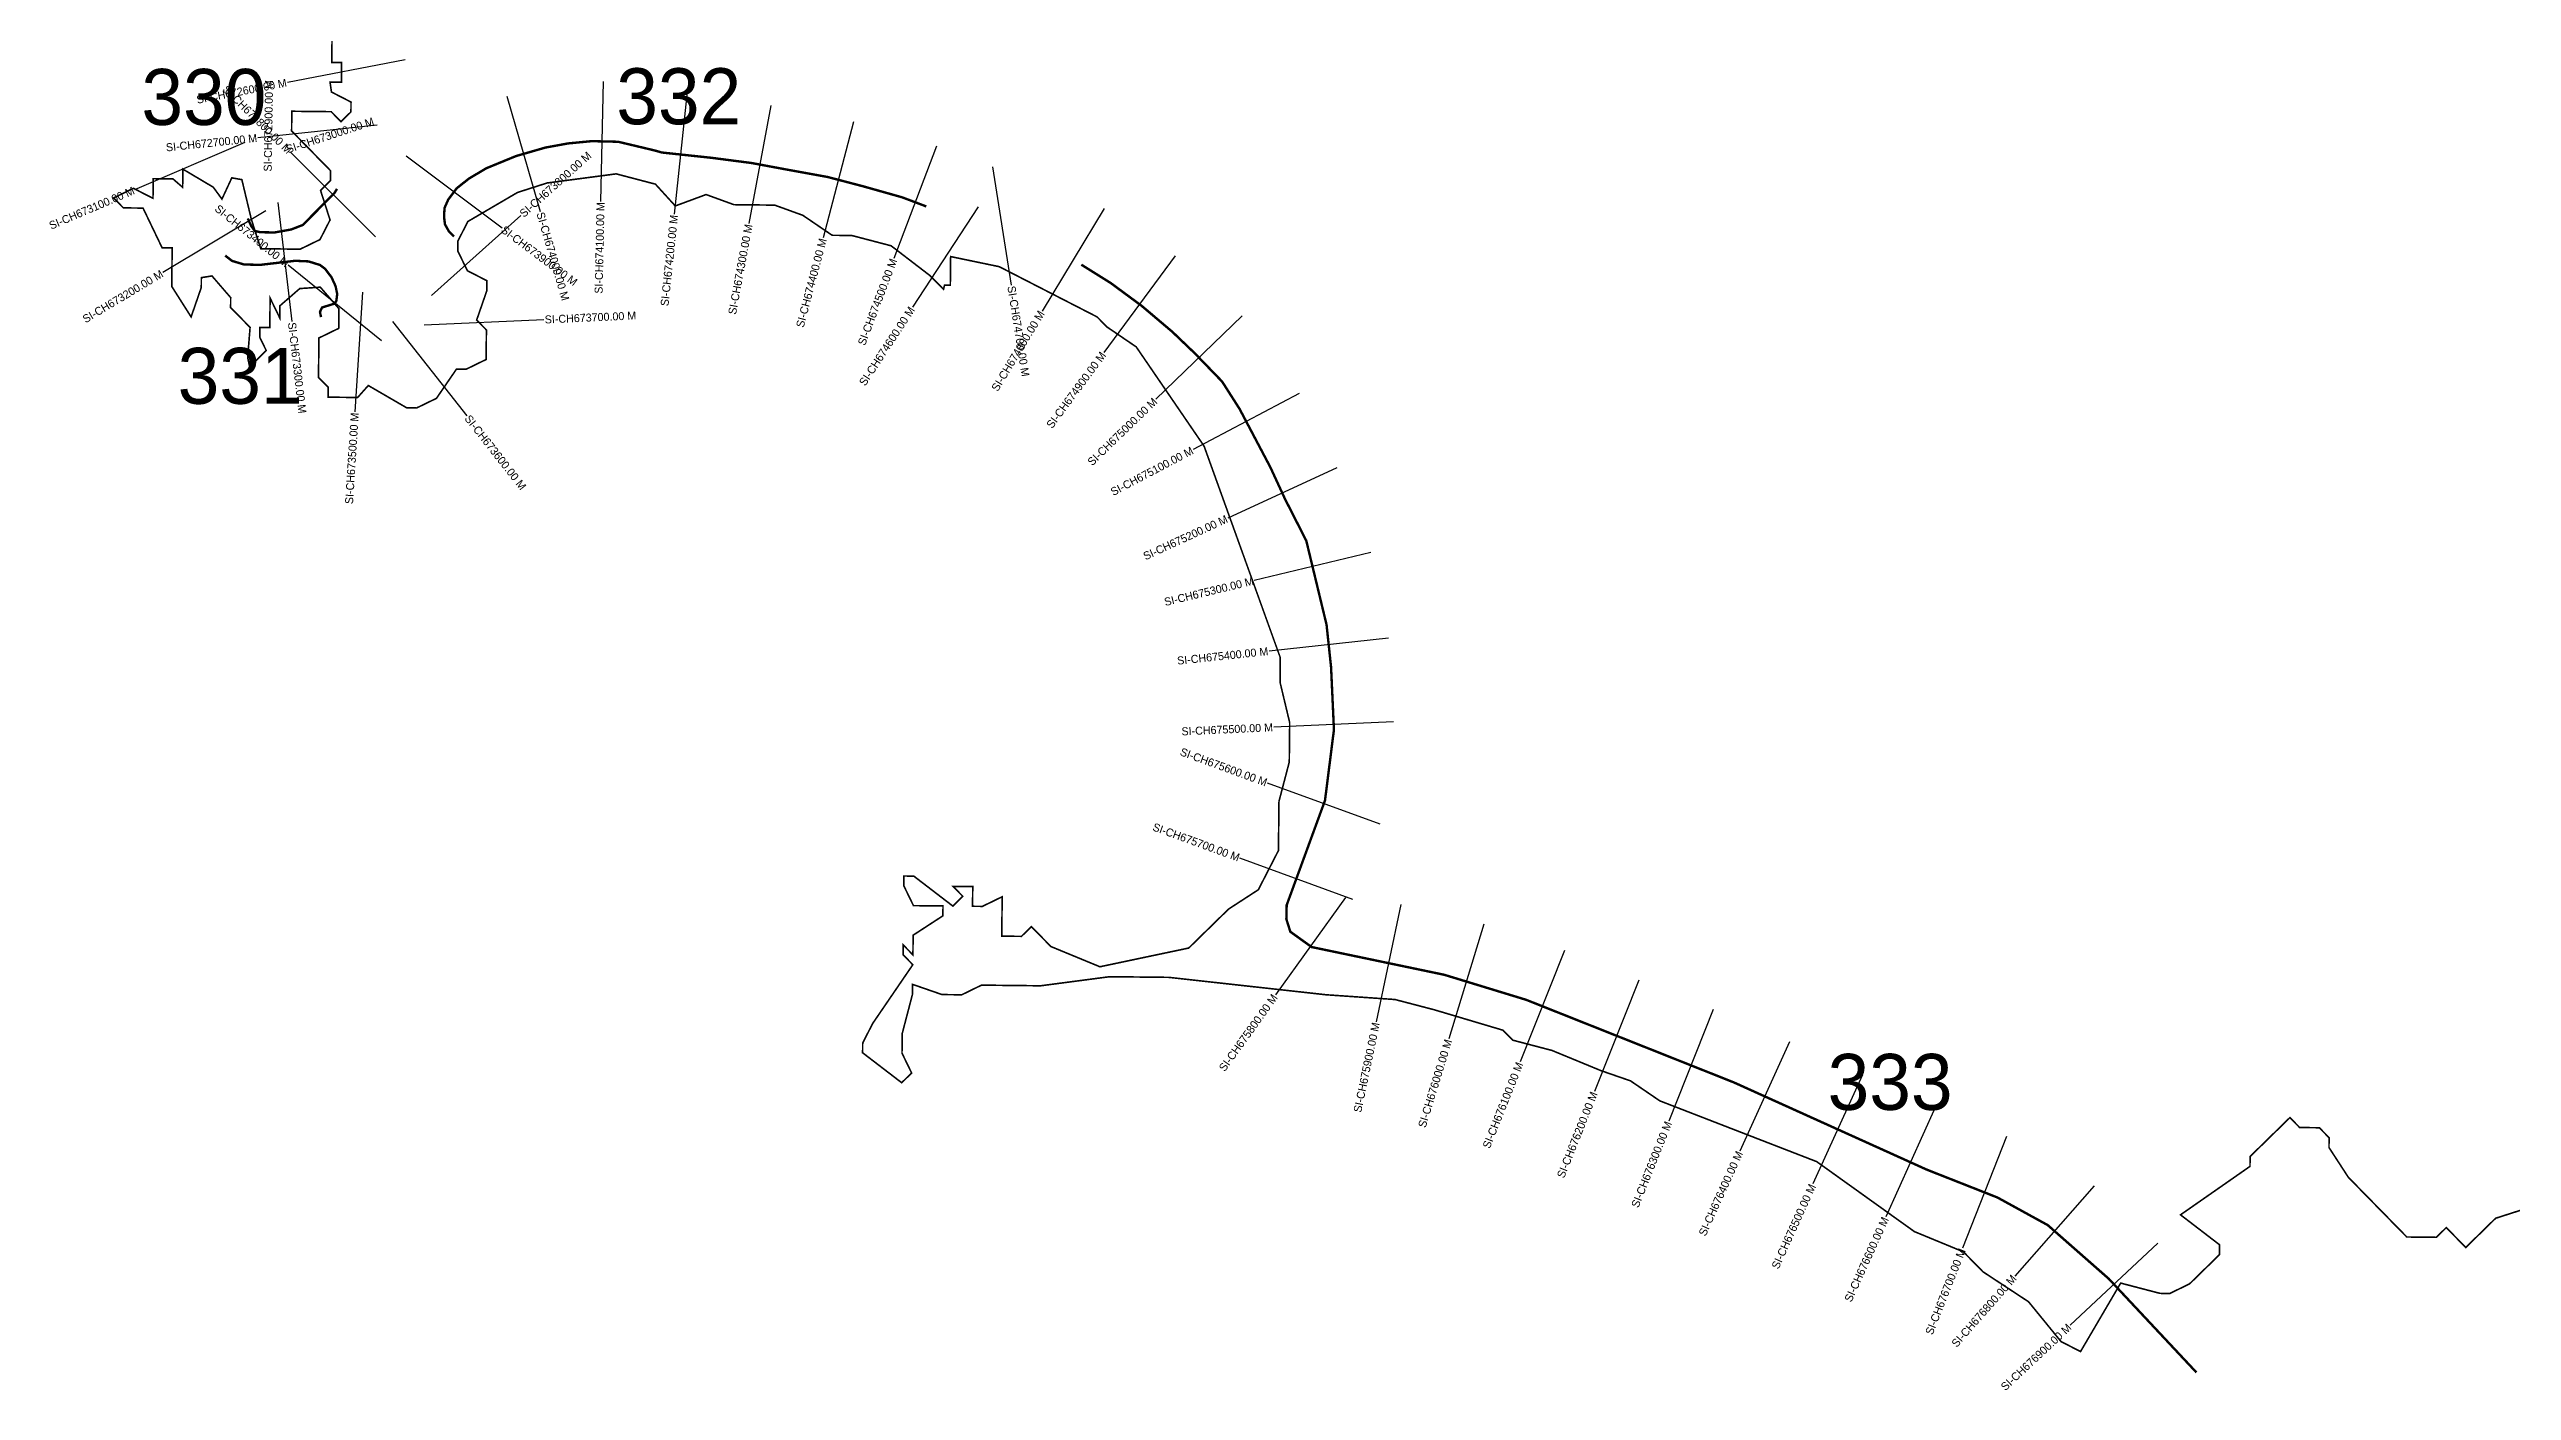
# Model space of a CAD drawing. Header units: metres. Extents: x 334602 to 340122, y 1774171 to 1777653.
# Drawn here: x 334602 to 337680, y 1774171 to 1775849 of the extents above; entities that cross this region are included whole.
import ezdxf
from ezdxf.enums import TextEntityAlignment as Align

# ---------------------------------------------------------------- set-up
doc = ezdxf.new("R2010")
doc.units = ezdxf.units.M
for name, color, linetype in [('CS', 134, 'Continuous'), ('CSMark', 6, 'Continuous'), ('NATURALLY PROTECTED', 3, 'Continuous')]:
    doc.layers.add(name, color=color, linetype=linetype)

msp = doc.modelspace()

# ---------------------------------------------------------------- linework, layer by layer
at = {"color": 6, "const_width": 2}
msp.add_lwpolyline([(337696.4864089489, 1774398.869373322), (337659.4339683056, 1774386.978905678), (337622.0938813686, 1774350.445775032), (337597.7567181587, 1774375.320505142), (337585.3286833763, 1774363.16105175), (337548.3736155033, 1774363.564731598), (337475.343868494, 1774438.207584381), (337451.1596570015, 1774475.39431572), (337451.2939479351, 1774487.688059807), (337439.0979802608, 1774500.15341568), (337414.4735746384, 1774500.422400475), (337402.3141217295, 1774512.850435497), (337352.5646605492, 1774464.176109314), (337352.4299664497, 1774451.845448494), (337265.5911464691, 1774391.281056404), (337314.43627882, 1774353.788018227), (337314.3019878864, 1774341.494274139), (337276.9436438084, 1774304.979804039), (337252.2218649387, 1774292.95464325), (337239.8912029266, 1774293.089337349), (337190.8136005402, 1774305.920647621), (337140.6235415936, 1774220.291656494), (337116.1707482338, 1774232.890901566), (337075.705902338, 1774282.550684929), (337018.6508862972, 1774320.096482277), (336994.2954657078, 1774344.989872932), (336933.0218954086, 1774370.286540031), (336810.9145457745, 1774457.760704041), (336614.8000907898, 1774533.784996986), (336578.1505229473, 1774558.775760651), (336541.3301491737, 1774571.510102272), (336480.0930936337, 1774596.76944828), (336430.9789762497, 1774609.638081551), (336418.8195230961, 1774622.066116333), (336332.9215471745, 1774647.63176918), (336283.843944788, 1774660.463079453), (336197.7315928936, 1774666.403614998), (336001.0245573521, 1774688.179808617), (335927.1882579327, 1774688.986361504), (335840.9239237309, 1774677.633460045), (335767.0507056713, 1774678.440416336), (335742.3285241127, 1774666.378335953), (335717.7041180134, 1774666.647320747), (335680.9206626415, 1774679.381259918), (335680.7859683037, 1774667.050597191), (335667.9546570778, 1774617.972994804), (335667.6856718063, 1774593.348588943), (335679.7104303837, 1774568.589892387), (335667.2823956013, 1774556.430438995), (335618.4368600845, 1774593.886559486), (335618.5711510181, 1774606.18030262), (335631.1338799, 1774630.670418739), (335681.1892445087, 1774703.968747139), (335669.0301949978, 1774716.433700562), (335669.1644859314, 1774728.727443695), (335681.3239388466, 1774716.299409866), (335681.5925207138, 1774740.886897087), (335718.779655695, 1774765.108026505), (335718.9143500328, 1774777.438689232), (335681.9962003231, 1774777.841965675), (335669.9710385799, 1774802.563743591), (335670.1057325585, 1774814.89440632), (335682.3994765282, 1774814.760115623), (335731.20809412, 1774777.304398537), (335743.6730470657, 1774789.463447571), (335731.4766762257, 1774801.891885757), (335756.1010818521, 1774801.622900373), (335755.8325004629, 1774777.03541278), (335768.1262435913, 1774776.901122093), (335792.8849406242, 1774788.925879478), (335792.3469710297, 1774739.677067746), (335816.9713757038, 1774739.408082962), (335829.3998141289, 1774751.604454994), (335853.7552347183, 1774726.711062431), (335915.0288050175, 1774701.414395332), (336026.0522396564, 1774724.828971863), (336075.8390219212, 1774773.539813995), (336113.0257537365, 1774797.724025726), (336138.151211977, 1774846.704255104), (336138.8234734535, 1774908.246810913), (336151.6917028427, 1774957.324009895), (336152.2296733856, 1775006.572821617), (336140.4365785122, 1775055.919409752), (336140.4365785121, 1775080.449313114), (336045.202486515, 1775352.377063751), (335960.4169661999, 1775476.403017998), (335923.7673983574, 1775501.393782616), (335911.5714306831, 1775513.859138489), (335789.1950957775, 1775576.708895683), (335728.4677479267, 1775589.333312035), (335728.0776010436, 1775553.616992939), (335720.7990332377, 1775553.616992939), (335719.5605535507, 1775548.372562408), (335702.8938434124, 1775565.356399536), (335654.0852258205, 1775602.812116623), (335604.971108675, 1775615.68074894), (335580.383620739, 1775615.94933033), (335543.6971347332, 1775640.940497398), (335508.5702712536, 1775653.656340599), (335457.7017855644, 1775654.212003708), (335422.8234529495, 1775666.888209343), (335384.3225648403, 1775652.63539505), (335359.5096621513, 1775679.87502861), (335310.4324629307, 1775692.743258476), (335224.1308069229, 1775681.353842735), (335187.0783662796, 1775669.463376045), (335125.1325345039, 1775633.217487335), (335112.5698053837, 1775608.727373123), (335112.4355144501, 1775596.433629036), (335124.4602730274, 1775571.674931526), (335148.9503877163, 1775559.112202644), (335148.8156936169, 1775546.781540871), (335136.0817551613, 1775509.998085022), (335148.2781262398, 1775497.569646835), (335147.8748500347, 1775460.651496887), (335123.115749836, 1775448.589820862), (335110.8220059872, 1775448.589820862), (335085.7943239212, 1775412.074947357), (335061.0356271267, 1775400.050189018), (335048.7418830395, 1775400.18447876), (335000.631000042, 1775428.132407188), (334987.3336184025, 1775413.150485039), (334950.4154686934, 1775413.553761538), (334950.5501630306, 1775425.884422302), (334938.3907101154, 1775438.312458038), (334938.9286806583, 1775487.561268806), (334963.6504590511, 1775499.586431503), (334963.9194443226, 1775524.210837364), (334940.6832668781, 1775551.092636108), (334914.9761328697, 1775549.335892677), (334890.1128685474, 1775527.738427162), (334889.9484508038, 1775512.686727524), (334877.923691988, 1775537.445425034), (334877.5204157829, 1775500.527275085), (334865.189753772, 1775500.661969293), (334865.0554628372, 1775488.368225098), (334873.0762457848, 1775471.878799438), (334852.3580393791, 1775451.547448158), (334849.8745245934, 1775463.167549133), (334852.896009922, 1775500.79625988), (334828.540589571, 1775525.689651489), (334828.6748805046, 1775537.983395576), (334805.2459061146, 1775565.129136086), (334792.0257158279, 1775563.011076927), (334791.8910217285, 1775550.680415154), (334779.1940014362, 1775513.896557808), (334754.9832193851, 1775552.030948639), (334755.5108450922, 1775600.332503291), (334742.9412270674, 1775600.332503291), (334719.1302599907, 1775649.947672844), (334694.5058541298, 1775650.216658592), (334682.3468043804, 1775662.681612015), (334707.1055014133, 1775674.706370354), (334731.5586979389, 1775662.144044876), (334731.8272798061, 1775686.731532097), (334756.4516859055, 1775686.462546349), (334768.6320543289, 1775675.949231148), (334768.8801240921, 1775698.658918381), (334806.9247419834, 1775676.05255127), (334817.7256596088, 1775661.20279789), (334830.0613331795, 1775687.764450073), (334842.6186475754, 1775685.521299362), (334854.4936591563, 1775635.804807961), (334866.2652916908, 1775599.122674942), (334915.5141034126, 1775598.584704399), (334940.2728004456, 1775610.609462738), (334952.8355295658, 1775635.099577904), (334940.9450619221, 1775672.152018547), (334953.3730967045, 1775684.311470985), (334953.5077910423, 1775696.642133713), (334904.7965464592, 1775746.391997337), (334905.0655317294, 1775771.016403198), (334954.3143436909, 1775770.478432655), (334966.4551348278, 1775758.032195497), (334978.9387495518, 1775770.209446907), (334979.0730404854, 1775782.503190994), (334954.5833289623, 1775795.10283947), (334952.8014719486, 1775807.417513847), (334967.0113635047, 1775807.262291766), (334967.2803487778, 1775831.886697769), (334954.9866051674, 1775832.020988464), (334955.389880539, 1775868.939138422)], dxfattribs=at)
at = {"layer": 'CS'}
for p, q in [((335046.8299316515, 1775835.24659823), (334899.5092150535, 1775807.022380596)), ((335294.3553479887, 1775808.321406286), (335291.0208383099, 1775658.358474049)), ((335173.5999993298, 1775789.705170684), (335215.2506244087, 1775645.603729225)), ((335398.8519066812, 1775791.521125364), (335382.9656803409, 1775642.364738264)), ((335503.8229701748, 1775778.106162245), (335476.3570013643, 1775630.642198656)), ((335011.7760509372, 1775753.476440971), (334862.6005345741, 1775737.770858594)), ((335607.2584567208, 1775757.841285423), (335569.179088269, 1775612.755236134)), ((334846.4669107011, 1775731.925374871), (334708.5660277925, 1775672.905492687)), ((335009.7425936639, 1775614.085825891), (334903.2233402376, 1775719.696661743)), ((335047.8095533658, 1775715.282857148), (335167.7972962342, 1775625.266516624)), ((335710.6806524149, 1775727.422423886), (335657.6052575756, 1775587.126299696)), ((335780.6392328151, 1775701.721970791), (335804.1395520761, 1775553.574291111)), ((334872.4899469876, 1775646.59622085), (334743.8459556126, 1775569.455288246)), ((334887.6913407304, 1775657.060550365), (334905.0404099664, 1775508.067229049)), ((335763.0206565667, 1775651.517368839), (335680.7942667763, 1775526.062911676)), ((335920.3295770139, 1775649.649131252), (335842.7578166063, 1775521.264467109)), ((335079.4950234751, 1775540.589705678), (335191.2030481054, 1775640.696235101)), ((336009.0262677329, 1775590.075127324), (335919.9405039608, 1775469.394860946)), ((335017.1953822406, 1775484.182402822), (334900.6364531612, 1775578.596469845)), ((334993.4416920542, 1775544.884235498), (334983.8713834382, 1775395.189849521)), ((335030.9972044153, 1775508.271685879), (335123.6414478919, 1775390.301163499)), ((335070.2699011004, 1775503.809868214), (335220.1181824966, 1775510.554685677)), ((336092.7645982262, 1775515.114405479), (335984.9207282946, 1775410.856553409)), ((336164.2426413193, 1775418.094340647), (336031.5635486706, 1775348.121071652)), ((336210.965426915, 1775325.263454865), (336074.7797425282, 1775262.386914183)), ((336253.6322224437, 1775219.488849854), (336107.815120082, 1775184.31254165)), ((336275.5230186512, 1775112.067254561), (336126.3653362016, 1775096.193195022)), ((336282.1440003315, 1775007.806000064), (336132.3020309341, 1775000.922381313)), ((336265.3043851017, 1774879.555655446), (336124.4440235461, 1774931.114927575)), ((336230.9315370216, 1774785.64874774), (336090.071175466, 1774837.208019869)), ((336221.8698762195, 1774788.105352104), (336134.3508457534, 1774666.284092439)), ((336291.0238347936, 1774779.387660152), (336260.307243538, 1774632.56637075)), ((336394.8288388006, 1774754.712811857), (336350.9745293271, 1774611.266656312)), ((336495.6689974937, 1774721.760595583), (336440.2162992853, 1774582.387003172)), ((336588.5847258578, 1774684.792130337), (336533.1320276494, 1774545.418537927)), ((336681.5004534679, 1774647.823665392), (336626.0477567671, 1774508.450072381)), ((336776.8363913064, 1774607.710981411), (336715.0202464132, 1774471.040705819)), ((336867.9499081007, 1774566.500217558), (336806.1337632075, 1774429.829941965)), ((336959.0634256198, 1774525.289453377), (336897.247279277, 1774388.619178439)), ((337048.2662606777, 1774489.030185463), (336993.2446821598, 1774349.485834458)), ((337157.469342304, 1774427.428171381), (337058.4141357723, 1774314.786855431)), ((337237.1566245704, 1774355.645942358), (337127.6239938561, 1774253.163735079))]:
    msp.add_line(p, q, dxfattribs=at)
at = {"layer": 'NATURALLY PROTECTED', "const_width": 3, "flags": 128}
for points in [[(335107.6958605794, 1775614.458441774), (335101.2177445868, 1775621.140237039), (335096.4916892431, 1775629.556320343), (335095.3091389915, 1775639.00530794), (335095.9009323251, 1775650.078772287), (335100.6269876689, 1775660.708818124), (335111.097894936, 1775674.666067787), (335126.3114401973, 1775686.772958095), (335148.1725554092, 1775699.765120414), (335185.3062915742, 1775715.018717131), (335222.0855735884, 1775725.649284637), (335250.4771437832, 1775730.823196136), (335279.7237568854, 1775733.628209458), (335312.8507101647, 1775732.891613065), (335346.3308058092, 1775724.936033131), (335359.826562413, 1775721.673017002), (335367.410221462, 1775719.445698296), (335400.6340789286, 1775715.907119156), (335429.2721833921, 1775712.856955604), (335479.7975787683, 1775706.291197532), (335525.0448948146, 1775697.863637513), (335574.6710693594, 1775688.853998773), (335619.1084241828, 1775677.190944946), (335667.9505478958, 1775663.400107641), (335698.0264990167, 1775652.022081408)], [(334961.5291256694, 1775673.996505838), (334958.3934501338, 1775668.818160154), (334926.3785708423, 1775636.527902646), (334918.7403466759, 1775628.823977761), (334904.3464470488, 1775623.217522337), (334883.6212433844, 1775619.492285191), (334865.8943901826, 1775619.765117991), (334858.7141025902, 1775621.400549787), (334854.4160869079, 1775627.339749466), (334850.0349578679, 1775636.9213431)], [(334821.7812985203, 1775590.577402205), (334830.3111318234, 1775583.945770819), (334845.3173939555, 1775579.431770395), (334865.7130174447, 1775578.994611912), (334896.6479516335, 1775582.596735213), (334909.0932370047, 1775584.045888204), (334925.785741093, 1775583.324984906), (334940.3546358228, 1775578.810462813), (334946.7648665906, 1775573.859303906), (334954.6312613404, 1775563.520349278), (334959.7304263166, 1775552.452623289), (334961.7835657105, 1775542.374503078), (334960.6186345248, 1775533.491526167), (334958.1416011319, 1775530.433503459), (334952.0226031605, 1775528.54036726), (334942.8837213763, 1775525.712919366), (334940.2219746201, 1775520.094027163), (334941.5330404117, 1775513.686890539)], [(335891.8167067066, 1775579.235627566), (335928.517878179, 1775556.28461), (335967.3461539246, 1775527.621708442), (336005.6303114562, 1775495.194773699), (336033.6290801212, 1775468.378387269), (336067.7333733542, 1775433.101054015), (336089.6110712165, 1775398.830541611), (336108.4541440686, 1775363.101443147), (336127.9936005542, 1775326.05190403), (336138.5267804403, 1775303.23785773), (336146.3014719252, 1775286.398482212), (336172.9751636676, 1775234.020750113), (336198.2875429794, 1775129.092802441), (336203.9277169225, 1775076.09594389), (336207.5240792126, 1774997.810666926), (336196.3432272283, 1774909.34867434), (336162.66743, 1774817.346115377), (336148.467606305, 1774778.552078582), (336148.0441853136, 1774761.024139676), (336153.0417815565, 1774745.204532275), (336179.6973555448, 1774726.054591034), (336251.3333685508, 1774711.067567092), (336345.5007470673, 1774691.366739294), (336447.7579709456, 1774660.104695327), (336707.4288016954, 1774556.789226021), (336948.5768120278, 1774447.717662798), (337036.7695649716, 1774412.943739969), (337099.6592663447, 1774378.391004726), (337175.8772729196, 1774311.365949551), (337261.3359613905, 1774220.027996682), (337285.5358750344, 1774194.163212054)]]:
    msp.add_lwpolyline(points, dxfattribs=at)

# ---------------------------------------------------------------- texts
at = {"char_height": 70, "attachment_point": 1}
for s, width, insert in [('332', 95.17246124148369, (335310.5926578399, 1775824.762769959)), ('330', 186.7083826893941, (334717.0592377727, 1775823.904880373)), ('331', 95.17246124148369, (334762.3934602598, 1775475.231969097)), ('333', 168.4031587988138, (336824.534820132, 1774592.453032926))]:
    msp.add_mtext_dynamic_manual_height_columns(s, width=width, gutter_width=1, heights=[0], dxfattribs=dict(at, insert=insert))
at = {"layer": 'CSMark'}
for s, rotation, p in [('SI-CH672600.00 M', 10.84550798047223, (334898.5270769428, 1775806.834219145)), ('SI-CH672800.00 M', 315.2453596989606, (334902.5132118814, 1775720.400733982)), ('SI-CH672700.00 M', 6.01010623860188, (334861.6060311317, 1775737.666154711)), ('SI-CH673100.00 M', 23.17032929776817, (334707.6466885731, 1775672.512026805)), ('SI-CH673400.00 M', 320.9921313554592, (334899.859393634, 1775579.225896958)), ('SI-CH674100.00 M', 88.72620619672989, (335290.9986082454, 1775657.358721167)), ('SI-CH674200.00 M', 83.92050704598991, (335382.8597721652, 1775641.37036235)), ('SI-CH674300.00 M', 79.44924520389408, (335476.1738949057, 1775629.659105566)), ('SI-CH674400.00 M', 75.29380919330906, (335568.9252258127, 1775611.787995805)), ('SI-CH674500.00 M', 69.27787973934902, (335657.2514216101, 1775586.190992202)), ('SI-CH673200.00 M', 30.94886591943258, (334742.9883290034, 1775568.941015362)), ('SI-CH674600.00 M', 56.75803594261181, (335680.2460908444, 1775525.226548628)), ('SI-CH674800.00 M', 58.85905750735542, (335842.2406715369, 1775520.408569348)), ('SI-CH674900.00 M', 53.56538212332226, (335919.346598869, 1775468.590325837)), ('SI-CH675000.00 M', 44.03138874608145, (335984.2017691618, 1775410.161501062)), ('SI-CH673500.00 M', 86.34192669458565, (334983.8075813807, 1775394.191886947)), ('SI-CH675100.00 M', 27.80659522676283, (336030.6790213863, 1775347.654583192)), ('SI-CH675200.00 M', 24.78263504067181, (336073.8718379656, 1775261.967737246)), ('SI-CH675300.00 M', 13.56266535782559, (336106.8430060662, 1775184.078032929)), ('SI-CH675400.00 M', 6.074819313604625, (336125.3709516519, 1775096.087367958)), ('SI-CH675500.00 M', 2.630272443079899, (336131.3030844715, 1775000.876490522)), ('SI-CH675600.00 M', 339.8958031731987, (336123.5049544691, 1774931.458656056)), ('SI-CH675700.00 M', 339.8958031731987, (336089.132106389, 1774837.55174835)), ('SI-CH675800.00 M', 54.30571525500967, (336133.7673855504, 1774665.471950708)), ('SI-CH675900.00 M', 78.18353874467827, (336260.1024662629, 1774631.587562154)), ('SI-CH676000.00 M', 73.00057766120901, (336350.6821672639, 1774610.310348609)), ('SI-CH676100.00 M', 68.30382955765495, (336439.8466146305, 1774581.457845889)), ('SI-CH676200.00 M', 68.30382955765495, (336532.7623429946, 1774544.489380644)), ('SI-CH676300.00 M', 68.30383017741279, (336625.6780721224, 1774507.520915095)), ('SI-CH676400.00 M', 65.66269807525092, (336714.6081387806, 1774470.129570648)), ('SI-CH676500.00 M', 65.66269807525092, (336805.7216555749, 1774428.918806795)), ('SI-CH676600.00 M', 65.66269746751401, (336896.8351716347, 1774387.708043273)), ('SI-CH676700.00 M', 68.48095203860876, (336992.8778716363, 1774348.555538785)), ('SI-CH676800.00 M', 48.67205207424436, (337057.7537677288, 1774314.035913325)), ('SI-CH676900.00 M', 43.09536586028622, (337126.893776318, 1774252.480520364))]:
    msp.add_text(s, height=10, rotation=rotation, dxfattribs=at).set_placement(p, align=Align.MIDDLE_RIGHT)
for s, rotation, p in [('SI-CH672900.00 M', 89.11823379535547, (334874.9027236138, 1775695.635472277)), ('SI-CH673000.00 M', 18.20722711197131, (334898.4411552111, 1775723.119492769)), ('SI-CH673800.00 M', 41.86493121733964, (335191.9477682696, 1775641.363611964)), ('SI-CH674000.00 M', 286.1212418587239, (335215.5282952425, 1775644.643052949)), ('SI-CH673900.00 M', 323.122299930161, (335168.59721452, 1775624.666407687)), ('SI-CH674700.00 M', 279.0135937357222, (335804.2962208712, 1775552.586639913)), ('SI-CH673700.00 M', 2.577199462455079, (335221.1171710392, 1775510.599651127)), ('SI-CH673300.00 M', 276.641720916069, (334905.156070428, 1775507.07394024)), ('SI-CH673600.00 M', 308.1431457341847, (335124.2590761818, 1775389.51469335))]:
    msp.add_text(s, height=10, rotation=rotation, dxfattribs=at).set_placement(p, align=Align.MIDDLE_LEFT)

doc.saveas('drawing.dxf')
